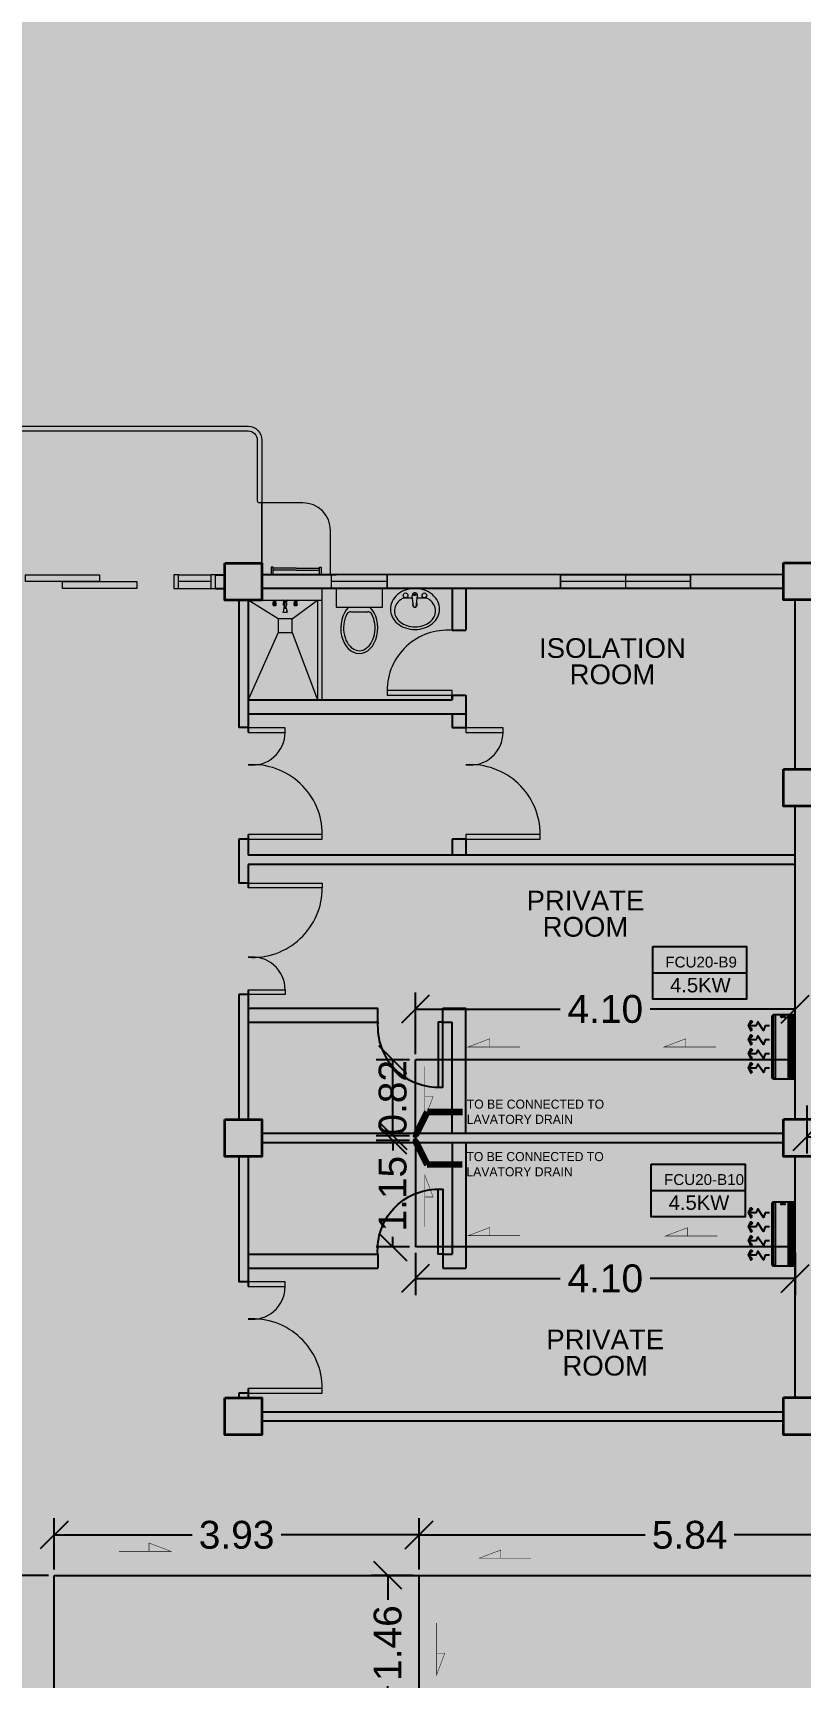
# Model space of a CAD drawing. Header units: millimetres. Extents: x -60 to 576, y -39 to 287.
# Drawn here: x 247.77 to 256.04, y 129.73 to 147.45 of the extents above; entities that cross this region are included whole.
import ezdxf

# ---------------------------------------------------------------- set-up
doc = ezdxf.new("R2010")
doc.units = ezdxf.units.MM
doc.header["$MEASUREMENT"] = 0
for name, color, linetype in [('AIR', 7, 'Continuous'), ('AIR-00', 7, 'Continuous'), ('AIR-02', 7, 'Continuous'), ('AIR-03', 7, 'Continuous'), ('DRAIN PIPE', 7, 'Continuous'), ('fcu drain', 7, 'Continuous'), ('label', 7, 'Continuous'), ('Legends', 7, 'Continuous'), ('M-AC-TEXT', 7, 'Continuous'), ('template', 7, 'Continuous')]:
    doc.layers.add(name, color=color, linetype=linetype)
doc.styles.add('ar-dim-axis', font='romans.shx', dxfattribs={"width": 0.8})
doc.styles.add('OIP FONT', font='GOTHIC.TTF', dxfattribs={"height": 150})
doc.styles.get("Standard").update_dxf_attribs({"font": 'arial.ttf'})
doc.styles.add('SWISSLT175', font='swissl.ttf', dxfattribs={"height": 0.175})
doc.dimstyles.new('ar-dim-axis', dxfattribs={"dimtxt": 350, "dimasz": 250, "dimexe": 75, "dimexo": 75, "dimgap": 200, "dimtad": 1, "dimdec": 0, "dimzin": 12, "dimdsep": 46, "dimtxsty": 'ar-dim-axis', "dimblk": 'ARCHTICK', "dimcen": 120, "dimclrd": 11, "dimclre": 8, "dimclrt": 4, "dimadec": 0, "dimazin": 3, "dimtm": 1, "dimtfac": 1, "dimtdec": 0, "dimtix": 1, "dimtmove": 2, "dimatfit": 3, "dimldrblk": 'ARCHTICK', "dimfxl": 1, "dimtolj": 1, "dimtzin": 0, "dimarcsym": 1})
doc.dimstyles.new('Copy of dimension', dxfattribs={"dimtxt": 0.3, "dimasz": 0.3, "dimexe": 0.18, "dimexo": 0.0625, "dimgap": 0.09, "dimtad": 0, "dimzin": 0, "dimdsep": 46, "dimtxsty": 'Standard', "dimblk": 'OBLIQUE', "dimcen": 0.09, "dimclrd": 256, "dimclre": 256, "dimclrt": 256, "dimadec": 0, "dimazin": 0, "dimtfac": 1, "dimtofl": 0, "dimtmove": 0, "dimatfit": 3, "dimldrblk": 'OBLIQUE', "dimfxl": 1, "dimtolj": 1, "dimtzin": 0, "dimarcsym": 0})

# ---------------------------------------------------------------- blocks, each defined once
blk = doc.blocks.new('_ARCHTICK')
at = {"color": 0, "linetype": 'ByBlock', "const_width": 0.15}
blk.add_lwpolyline([(-0.5, -0.5), (0.5, 0.5)], dxfattribs=at)
blk = doc.blocks.new('dr 700')
at = {"color": 8, "ltscale": 0.03}
blk.add_lwpolyline([(0, 0), (0.05, 0), (0.05, 0.7), (0, 0.7)], close=True, dxfattribs=at)
blk.add_arc((0.05, 0.048), 0.652, 355.7578, 90, dxfattribs=at)
blk = doc.blocks.new('CARRIER-S30-32 (FCD)')
at = {"layer": 'AIR-00'}
for p, q in [((0.825, -0.05), (-0.825, -0.05)), ((0.825, -0.075), (-0.825, -0.075)), ((0.825, -0.1), (-0.825, -0.1)), ((0.825, -0.125), (-0.825, -0.125)), ((0.825, -0.15), (-0.825, -0.15)), ((-0.6, -0.025), (-0.6, -0.175)), ((-0.4, -0.025), (-0.4, -0.175)), ((-0.2, -0.025), (-0.2, -0.175)), ((0, -0.025), (0, -0.175)), ((0.2, -0.025), (0.2, -0.175)), ((0.4, -0.025), (0.4, -0.175)), ((0.6, -0.025), (0.6, -0.175))]:
    blk.add_line(p, q, dxfattribs=at)
for points in [[(-0.825, -0.025), (0.825, -0.025), (0.825, -0.175), (-0.825, -0.175)], [(-0.664, -1.134), (-0.562, -1.239), (-0.697, -1.177)], [(-0.461, -1.134), (-0.562, -1.239), (-0.428, -1.177)], [(-0.289, -1.134), (-0.188, -1.239), (-0.322, -1.177)], [(-0.086, -1.134), (-0.188, -1.239), (-0.053, -1.177)], [(0.086, -1.134), (0.187, -1.239), (0.053, -1.177)], [(0.289, -1.134), (0.187, -1.239), (0.322, -1.177)], [(0.461, -1.134), (0.562, -1.239), (0.428, -1.177)], [(0.664, -1.134), (0.562, -1.239), (0.697, -1.177)]]:
    blk.add_lwpolyline(points, close=True, dxfattribs=at)
blk.add_lwpolyline([(-0.8, -0.595), (0.8, -0.595, 0.414214), (0.825, -0.57), (0.825, -0.525), (-0.825, -0.525), (-0.825, -0.57, 0.414214)], format="xyb", close=True, dxfattribs=at)
for points in [[(-0.562, -0.678), (-0.562, -0.794), (-0.44, -0.843), (-0.667, -0.996), (-0.562, -1.044), (-0.562, -1.239)], [(-0.188, -0.678), (-0.188, -0.794), (-0.065, -0.843), (-0.292, -0.996), (-0.188, -1.044), (-0.188, -1.239)], [(0.187, -0.678), (0.187, -0.794), (0.31, -0.843), (0.083, -0.996), (0.187, -1.044), (0.187, -1.239)], [(0.562, -0.678), (0.562, -0.794), (0.685, -0.843), (0.458, -0.996), (0.562, -1.044), (0.562, -1.239)]]:
    blk.add_lwpolyline(points, dxfattribs=at)
at = {"layer": 'AIR-02'}
for centre in [(-0.8, -0.285), (-0.8, -0.36)]:
    blk.add_circle(centre, 0.0187, dxfattribs=at)
at = {"layer": 'AIR-03'}
blk.add_lwpolyline([(-0.8, -0.62), (0.8, -0.62, 0.414214), (0.85, -0.57), (0.85, 0), (-0.85, 0), (-0.85, -0.57, 0.414214)], format="xyb", close=True, dxfattribs=at)
blk = doc.blocks.new('_Oblique')
at = {"color": 0, "linetype": 'ByBlock', "lineweight": -2}
blk.add_line((-0.5, -0.5), (0.5, 0.5), dxfattribs=at)
blk = doc.blocks.new('*D186')
at = {"lineweight": -2, "transparency": 16777216}
for p, q in [((247.998, 130.886), (247.998, 131.439)), ((251.932, 130.886), (251.932, 131.439)), ((247.998, 131.259), (249.486, 131.259)), ((251.932, 131.259), (250.445, 131.259))]:
    blk.add_line(p, q, dxfattribs=at)
at = {"layer": 'Defpoints', "color": 0, "transparency": 16777216}
for p in [(251.932, 131.259), (247.998, 130.823), (251.932, 130.823)]:
    blk.add_point(p, dxfattribs=at)
at = {"lineweight": -2, "transparency": 16777216, "xscale": 0.3, "yscale": 0.3, "zscale": 0.3, "rotation": 180}
blk.add_blockref('_Oblique', (247.998, 131.259), dxfattribs=at)
at = {"lineweight": -2, "transparency": 16777216, "xscale": 0.3, "yscale": 0.3, "zscale": 0.3}
blk.add_blockref('_Oblique', (251.932, 131.259), dxfattribs=at)
at = {"transparency": 16777216, "insert": (249.965, 131.259), "char_height": 0.3, "attachment_point": 5}
blk.add_mtext('\\A1;3.93', dxfattribs=at)
blk = doc.blocks.new('*D187')
at = {"lineweight": -2, "transparency": 16777216}
for p, q in [((251.932, 130.886), (251.932, 131.439)), ((257.769, 130.886), (257.769, 131.439)), ((251.932, 131.259), (254.372, 131.259)), ((257.769, 131.259), (255.33, 131.259))]:
    blk.add_line(p, q, dxfattribs=at)
at = {"layer": 'Defpoints', "color": 0, "transparency": 16777216}
for p in [(257.769, 131.259), (251.932, 130.823), (257.769, 130.823)]:
    blk.add_point(p, dxfattribs=at)
at = {"lineweight": -2, "transparency": 16777216, "xscale": 0.3, "yscale": 0.3, "zscale": 0.3, "rotation": 180}
blk.add_blockref('_Oblique', (251.932, 131.259), dxfattribs=at)
at = {"lineweight": -2, "transparency": 16777216, "xscale": 0.3, "yscale": 0.3, "zscale": 0.3}
blk.add_blockref('_Oblique', (257.769, 131.259), dxfattribs=at)
at = {"transparency": 16777216, "insert": (254.851, 131.259), "char_height": 0.3, "attachment_point": 5}
blk.add_mtext('\\A1;5.84', dxfattribs=at)
blk = doc.blocks.new('*D188')
at = {"lineweight": -2, "transparency": 16777216}
for p, q in [((251.87, 130.823), (251.415, 130.823)), ((251.595, 130.823), (251.595, 130.559)), ((251.595, 129.363), (251.595, 129.628)), ((251.87, 129.363), (251.415, 129.363))]:
    blk.add_line(p, q, dxfattribs=at)
at = {"layer": 'Defpoints', "color": 0, "transparency": 16777216}
for p in [(251.932, 130.823), (251.595, 129.363), (251.932, 129.363)]:
    blk.add_point(p, dxfattribs=at)
at = {"lineweight": -2, "transparency": 16777216, "xscale": 0.3, "yscale": 0.3, "zscale": 0.3}
for p, rotation in [((251.595, 130.823), 90), ((251.595, 129.363), 270)]:
    blk.add_blockref('_Oblique', p, dxfattribs=dict(at, rotation=rotation))
at = {"transparency": 16777216, "insert": (251.595, 130.093), "char_height": 0.3, "attachment_point": 5, "rotation": 90}
blk.add_mtext('\\A1;1.46', dxfattribs=at)
blk = doc.blocks.new('*D190')
at = {"lineweight": -2, "transparency": 16777216}
for p, q in [((251.893, 134.301), (251.893, 133.844)), ((255.988, 134.301), (255.988, 133.844)), ((251.893, 134.024), (253.455, 134.024)), ((255.988, 134.024), (254.426, 134.024))]:
    blk.add_line(p, q, dxfattribs=at)
at = {"layer": 'Defpoints', "color": 0, "transparency": 16777216}
for p in [(251.893, 134.364), (255.988, 134.364), (251.893, 134.024)]:
    blk.add_point(p, dxfattribs=at)
at = {"lineweight": -2, "transparency": 16777216, "xscale": 0.3, "yscale": 0.3, "zscale": 0.3, "rotation": 180}
blk.add_blockref('_Oblique', (251.893, 134.024), dxfattribs=at)
at = {"lineweight": -2, "transparency": 16777216, "xscale": 0.3, "yscale": 0.3, "zscale": 0.3}
blk.add_blockref('_Oblique', (255.988, 134.024), dxfattribs=at)
at = {"transparency": 16777216, "insert": (253.941, 134.024), "char_height": 0.3, "attachment_point": 5}
blk.add_mtext('\\A1;4.10', dxfattribs=at)
blk = doc.blocks.new('*D191')
at = {"lineweight": -2, "transparency": 16777216}
for p, q in [((251.83, 135.513), (251.469, 135.513)), ((251.649, 135.513), (251.649, 135.405)), ((251.649, 134.364), (251.649, 134.472)), ((251.83, 134.364), (251.469, 134.364))]:
    blk.add_line(p, q, dxfattribs=at)
at = {"layer": 'Defpoints', "color": 0, "transparency": 16777216}
for p in [(251.893, 135.513), (251.649, 134.364), (251.893, 134.364)]:
    blk.add_point(p, dxfattribs=at)
at = {"lineweight": -2, "transparency": 16777216, "xscale": 0.3, "yscale": 0.3, "zscale": 0.3}
for p, rotation in [((251.649, 135.513), 90), ((251.649, 134.364), 270)]:
    blk.add_blockref('_Oblique', p, dxfattribs=dict(at, rotation=rotation))
at = {"transparency": 16777216, "insert": (251.649, 134.938), "char_height": 0.3, "attachment_point": 5, "rotation": 90}
blk.add_mtext('\\A1;1.15', dxfattribs=at)
blk = doc.blocks.new('*D192')
at = {"lineweight": -2, "transparency": 16777216}
for p, q in [((251.83, 136.381), (251.469, 136.381)), ((251.649, 135.563), (251.649, 136.381)), ((251.83, 135.563), (251.469, 135.563))]:
    blk.add_line(p, q, dxfattribs=at)
at = {"layer": 'Defpoints', "color": 0, "transparency": 16777216}
for p in [(251.649, 136.381), (251.893, 136.381), (251.893, 135.563)]:
    blk.add_point(p, dxfattribs=at)
at = {"lineweight": -2, "transparency": 16777216, "xscale": 0.3, "yscale": 0.3, "zscale": 0.3}
for p, rotation in [((251.649, 136.381), 90), ((251.649, 135.563), 270)]:
    blk.add_blockref('_Oblique', p, dxfattribs=dict(at, rotation=rotation))
at = {"transparency": 16777216, "insert": (251.649, 135.972), "char_height": 0.3, "attachment_point": 5, "rotation": 90}
blk.add_mtext('\\A1;0.82', dxfattribs=at)
blk = doc.blocks.new('*D193')
at = {"lineweight": -2, "transparency": 16777216}
for p, q in [((251.893, 136.444), (251.893, 137.108)), ((255.988, 136.444), (255.988, 137.108)), ((251.893, 136.928), (253.455, 136.928)), ((255.988, 136.928), (254.426, 136.928))]:
    blk.add_line(p, q, dxfattribs=at)
at = {"layer": 'Defpoints', "color": 0, "transparency": 16777216}
for p in [(255.988, 136.928), (251.893, 136.381), (255.988, 136.381)]:
    blk.add_point(p, dxfattribs=at)
at = {"lineweight": -2, "transparency": 16777216, "xscale": 0.3, "yscale": 0.3, "zscale": 0.3, "rotation": 180}
blk.add_blockref('_Oblique', (251.893, 136.928), dxfattribs=at)
at = {"lineweight": -2, "transparency": 16777216, "xscale": 0.3, "yscale": 0.3, "zscale": 0.3}
blk.add_blockref('_Oblique', (255.988, 136.928), dxfattribs=at)
at = {"transparency": 16777216, "insert": (253.941, 136.928), "char_height": 0.3, "attachment_point": 5}
blk.add_mtext('\\A1;4.10', dxfattribs=at)
blk = doc.blocks.new('*D195')
at = {"lineweight": -2, "transparency": 16777216}
for p, q in [((256.113, 135.89), (256.113, 135.371)), ((260.411, 135.89), (260.411, 135.371)), ((256.113, 135.551), (257.777, 135.551)), ((260.411, 135.551), (258.747, 135.551))]:
    blk.add_line(p, q, dxfattribs=at)
at = {"layer": 'Defpoints', "color": 0, "transparency": 16777216}
for p in [(256.113, 135.952), (260.411, 135.952), (260.411, 135.551)]:
    blk.add_point(p, dxfattribs=at)
at = {"lineweight": -2, "transparency": 16777216, "xscale": 0.3, "yscale": 0.3, "zscale": 0.3, "rotation": 180}
blk.add_blockref('_Oblique', (256.113, 135.551), dxfattribs=at)
at = {"lineweight": -2, "transparency": 16777216, "xscale": 0.3, "yscale": 0.3, "zscale": 0.3}
blk.add_blockref('_Oblique', (260.411, 135.551), dxfattribs=at)
at = {"transparency": 16777216, "insert": (258.262, 135.551), "char_height": 0.3, "attachment_point": 5}
blk.add_mtext('\\A1;4.30', dxfattribs=at)
blk = doc.blocks.new('*D210')
at = {"lineweight": -2, "transparency": 16777216}
for p, q in [((247.936, 130.823), (247.021, 130.823)), ((247.201, 130.823), (247.201, 129.108)), ((247.201, 126.422), (247.201, 128.137)), ((247.936, 126.422), (247.021, 126.422))]:
    blk.add_line(p, q, dxfattribs=at)
at = {"layer": 'Defpoints', "color": 0, "transparency": 16777216}
for p in [(247.998, 130.823), (247.201, 126.422), (247.998, 126.422)]:
    blk.add_point(p, dxfattribs=at)
at = {"lineweight": -2, "transparency": 16777216, "xscale": 0.3, "yscale": 0.3, "zscale": 0.3}
for p, rotation in [((247.201, 130.823), 90), ((247.201, 126.422), 270)]:
    blk.add_blockref('_Oblique', p, dxfattribs=dict(at, rotation=rotation))
at = {"transparency": 16777216, "insert": (247.201, 128.623), "char_height": 0.3, "attachment_point": 5, "rotation": 90}
blk.add_mtext('\\A1;4.40', dxfattribs=at)

msp = doc.modelspace()

# ---------------------------------------------------------------- linework, layer by layer
at = {"color": 8, "lineweight": 9}
for p, q in [((250.678, 142.387), (250.208, 142.387)), ((250.978, 141.612), (250.978, 142.087)), ((250.358, 141.692), (250.338, 141.692)), ((250.338, 141.692), (250.338, 141.612)), ((250.358, 141.612), (250.358, 141.692)), ((250.608, 141.682), (250.358, 141.682)), ((250.608, 141.662), (250.358, 141.662)), ((250.608, 141.682), (250.858, 141.682)), ((250.608, 141.662), (250.858, 141.662)), ((250.858, 141.613), (250.858, 141.693)), ((250.858, 141.693), (250.878, 141.693)), ((250.878, 141.693), (250.878, 141.612)), ((250.238, 141.612), (251.038, 141.612)), ((250.333, 141.462), (250.933, 141.462)), ((250.933, 141.462), (251.533, 141.462)), ((250.988, 141.462), (250.988, 141.612)), ((251.588, 141.612), (250.988, 141.612)), ((251.588, 141.537), (250.988, 141.537)), ((251.038, 141.462), (251.038, 141.262)), ((251.538, 141.462), (251.038, 141.462)), ((251.538, 141.262), (251.538, 141.462)), ((251.588, 141.462), (251.588, 141.612)), ((253.458, 141.612), (253.458, 141.462)), ((254.858, 141.537), (253.458, 141.537)), ((254.158, 141.612), (254.158, 141.462)), ((254.858, 141.462), (254.858, 141.612)), ((250.238, 141.337), (250.888, 141.337)), ((250.358, 141.337), (250.392, 141.337)), ((250.358, 141.337), (250.392, 141.337)), ((250.358, 141.337), (250.361, 141.33)), ((250.358, 141.337), (250.358, 141.337)), ((250.358, 141.304), (250.36, 141.308)), ((250.358, 141.282), (250.358, 141.304)), ((250.361, 141.33), (250.388, 141.33)), ((250.361, 141.316), (250.361, 141.318)), ((250.361, 141.318), (250.388, 141.318)), ((250.361, 141.316), (250.389, 141.316)), ((250.361, 141.31), (250.361, 141.316)), ((250.361, 141.304), (250.369, 141.304)), ((250.362, 141.291), (250.362, 141.303)), ((250.363, 141.33), (250.363, 141.318)), ((250.369, 141.291), (250.369, 141.303)), ((250.388, 141.304), (250.381, 141.304)), ((250.381, 141.291), (250.381, 141.303)), ((250.386, 141.33), (250.386, 141.318)), ((250.392, 141.337), (250.388, 141.33)), ((250.389, 141.316), (250.388, 141.318)), ((250.388, 141.291), (250.388, 141.303)), ((250.389, 141.31), (250.389, 141.316)), ((250.391, 141.304), (250.389, 141.308)), ((250.391, 141.282), (250.391, 141.304)), ((250.392, 141.337), (250.392, 141.337)), ((250.471, 141.332), (250.459, 141.337)), ((250.459, 141.337), (250.517, 141.337)), ((250.506, 141.332), (250.471, 141.332)), ((250.471, 141.322), (250.471, 141.332)), ((250.471, 141.332), (250.506, 141.332)), ((250.506, 141.322), (250.471, 141.322)), ((250.472, 141.304), (250.474, 141.308)), ((250.472, 141.282), (250.472, 141.304)), ((250.474, 141.316), (250.475, 141.318)), ((250.474, 141.316), (250.481, 141.316)), ((250.474, 141.31), (250.474, 141.316)), ((250.475, 141.318), (250.481, 141.318)), ((250.475, 141.304), (250.481, 141.304)), ((250.475, 141.291), (250.475, 141.303)), ((250.477, 141.322), (250.477, 141.318)), ((250.481, 141.26), (250.481, 141.322)), ((250.481, 141.322), (250.496, 141.322)), ((250.496, 141.322), (250.496, 141.26)), ((250.496, 141.318), (250.502, 141.318)), ((250.496, 141.316), (250.502, 141.316)), ((250.501, 141.304), (250.496, 141.304)), ((250.5, 141.322), (250.5, 141.318)), ((250.501, 141.291), (250.501, 141.303)), ((250.502, 141.316), (250.502, 141.318)), ((250.502, 141.31), (250.502, 141.316)), ((250.505, 141.304), (250.503, 141.308)), ((250.505, 141.282), (250.505, 141.304)), ((250.517, 141.337), (250.506, 141.332)), ((250.506, 141.332), (250.506, 141.322)), ((250.585, 141.337), (250.585, 141.337)), ((250.585, 141.337), (250.588, 141.33)), ((250.585, 141.337), (250.619, 141.337)), ((250.585, 141.337), (250.619, 141.337)), ((250.585, 141.304), (250.587, 141.308)), ((250.585, 141.282), (250.585, 141.304)), ((250.588, 141.33), (250.616, 141.33)), ((250.588, 141.316), (250.589, 141.318)), ((250.588, 141.31), (250.588, 141.316)), ((250.588, 141.316), (250.616, 141.316)), ((250.589, 141.318), (250.615, 141.318)), ((250.589, 141.304), (250.596, 141.304)), ((250.589, 141.291), (250.589, 141.303)), ((250.591, 141.33), (250.591, 141.318)), ((250.596, 141.291), (250.596, 141.303)), ((250.615, 141.304), (250.608, 141.304)), ((250.608, 141.291), (250.608, 141.303)), ((250.613, 141.33), (250.613, 141.318)), ((250.616, 141.316), (250.615, 141.318)), ((250.615, 141.291), (250.615, 141.303)), ((250.619, 141.337), (250.616, 141.33)), ((250.616, 141.31), (250.616, 141.316)), ((250.619, 141.304), (250.616, 141.308)), ((250.619, 141.337), (250.619, 141.337)), ((250.619, 141.282), (250.619, 141.304)), ((251.864, 141.36), (251.762, 141.36)), ((251.874, 141.265), (251.86, 141.386)), ((251.903, 141.265), (251.916, 141.386)), ((250.358, 141.282), (250.391, 141.282)), ((250.362, 141.28), (250.358, 141.282)), ((250.362, 141.28), (250.388, 141.28)), ((250.362, 141.279), (250.362, 141.28)), ((250.362, 141.279), (250.388, 141.279)), ((250.388, 141.28), (250.391, 141.282)), ((250.388, 141.279), (250.388, 141.28)), ((250.476, 141.252), (250.467, 141.21)), ((250.508, 141.206), (250.469, 141.206)), ((250.472, 141.282), (250.481, 141.282)), ((250.475, 141.28), (250.472, 141.282)), ((250.475, 141.28), (250.481, 141.28)), ((250.475, 141.279), (250.475, 141.28)), ((250.475, 141.279), (250.481, 141.279)), ((250.476, 141.26), (250.476, 141.252)), ((250.501, 141.26), (250.476, 141.26)), ((250.476, 141.252), (250.501, 141.252)), ((250.476, 141.252), (250.501, 141.252)), ((250.496, 141.282), (250.505, 141.282)), ((250.496, 141.28), (250.501, 141.28)), ((250.496, 141.279), (250.501, 141.279)), ((250.501, 141.28), (250.505, 141.282)), ((250.501, 141.279), (250.501, 141.28)), ((250.501, 141.252), (250.501, 141.26)), ((250.501, 141.252), (250.509, 141.21)), ((250.589, 141.28), (250.585, 141.282)), ((250.585, 141.282), (250.619, 141.282)), ((250.589, 141.279), (250.589, 141.28)), ((250.589, 141.28), (250.615, 141.28)), ((250.589, 141.279), (250.615, 141.279)), ((250.615, 141.28), (250.619, 141.282)), ((250.615, 141.279), (250.615, 141.28)), ((251.038, 141.262), (251.538, 141.262)), ((251.198, 141.212), (251.379, 141.212)), ((255.988, 138.588), (255.988, 139.115)), ((251.538, 135.587), (251.038, 135.587)), ((251.538, 135.487), (251.038, 135.487)), ((255.988, 132.888), (255.988, 132.74))]:
    msp.add_line(p, q, dxfattribs=at)
at = {"color": 8, "lineweight": 13}
for p, q in [((249.338, 141.612), (249.688, 141.612)), ((249.688, 141.537), (249.338, 141.537)), ((249.338, 141.462), (249.688, 141.462))]:
    msp.add_line(p, q, dxfattribs=at)
at = {"color": 8, "lineweight": 25}
for p, q in [((249.738, 141.612), (249.838, 141.612)), ((249.738, 141.462), (249.838, 141.462)), ((255.863, 141.613), (250.238, 141.612)), ((255.863, 141.463), (250.238, 141.463)), ((249.988, 141.337), (249.988, 139.963)), ((250.088, 141.337), (250.088, 139.912)), ((255.988, 139.515), (255.988, 141.34)), ((250.088, 139.963), (249.988, 139.963)), ((255.988, 135.74), (255.988, 139.115)), ((250.088, 138.812), (250.088, 138.588)), ((249.988, 138.762), (249.988, 138.538)), ((250.088, 138.762), (249.988, 138.762)), ((249.988, 138.538), (249.988, 138.287)), ((255.988, 138.588), (250.088, 138.588)), ((255.988, 138.488), (250.088, 138.488)), ((250.088, 138.488), (250.088, 138.237)), ((255.988, 135.74), (255.988, 138.488)), ((250.088, 138.287), (249.988, 138.287)), ((249.988, 137.087), (249.988, 135.738)), ((250.088, 137.087), (249.988, 137.087)), ((250.088, 137.137), (250.088, 135.738)), ((255.863, 135.588), (250.238, 135.588)), ((255.863, 135.488), (250.238, 135.488)), ((249.988, 135.338), (249.988, 133.987)), ((250.088, 135.338), (250.088, 133.937)), ((255.988, 132.74), (255.988, 135.34)), ((255.988, 132.888), (255.988, 135.34)), ((250.088, 133.987), (249.988, 133.987)), ((249.988, 132.787), (249.988, 132.738)), ((250.088, 132.787), (249.988, 132.787)), ((250.088, 132.837), (250.088, 132.738)), ((250.238, 132.588), (255.863, 132.588)), ((250.238, 132.488), (255.863, 132.488))]:
    msp.add_line(p, q, dxfattribs=at)
at = {"color": 8, "lineweight": 25, "ltscale": 0.3}
for p, q in [((252.288, 141.462), (252.288, 141.012)), ((252.438, 141.462), (252.438, 141.012)), ((250.088, 140.262), (252.288, 140.262)), ((252.288, 140.312), (252.288, 140.262)), ((252.438, 140.312), (252.438, 140.112)), ((250.088, 140.112), (252.438, 140.112)), ((250.088, 136.937), (251.488, 136.937)), ((251.488, 136.787), (251.488, 136.937)), ((252.188, 136.937), (252.438, 136.937)), ((252.188, 136.787), (252.188, 136.937)), ((252.438, 135.587), (252.438, 136.937)), ((250.088, 136.787), (251.488, 136.787)), ((252.188, 136.787), (252.288, 136.787)), ((252.288, 135.587), (252.288, 136.787)), ((252.288, 135.487), (252.288, 134.287)), ((252.438, 135.487), (252.438, 134.137)), ((250.088, 134.287), (251.488, 134.287)), ((251.488, 134.287), (251.488, 134.137)), ((252.188, 134.287), (252.288, 134.287)), ((252.188, 134.287), (252.188, 134.137)), ((250.088, 134.137), (251.488, 134.137)), ((252.188, 134.137), (252.438, 134.137))]:
    msp.add_line(p, q, dxfattribs=at)
at = {"color": 8, "lineweight": 9, "ltscale": 0.3}
for p, q in [((250.413, 141.137), (250.088, 141.337)), ((250.563, 141.137), (250.838, 141.337)), ((250.413, 140.987), (250.088, 140.262)), ((250.563, 140.987), (250.838, 140.262))]:
    msp.add_line(p, q, dxfattribs=at)
at = {"color": 8, "linetype": 'Continuous', "lineweight": 25}
for p, q in [((252.288, 141.012), (252.438, 141.012)), ((252.288, 140.262), (252.288, 140.312)), ((252.288, 140.312), (252.438, 140.312)), ((252.288, 140.112), (252.288, 139.962)), ((252.438, 140.112), (252.438, 139.962)), ((252.438, 139.962), (252.288, 139.962)), ((252.288, 138.762), (252.288, 138.587)), ((252.438, 138.762), (252.288, 138.762)), ((252.438, 138.762), (252.438, 138.587))]:
    msp.add_line(p, q, dxfattribs=at)
at = {"color": 8, "lineweight": 9, "transparency": 33554687}
for points in [[(247.138, 141.612), (247.138, 143.062, -0.414214), (247.288, 143.212), (250.088, 143.212, -0.414214), (250.238, 143.062), (250.238, 141.737), (250.238, 142.387)], [(247.188, 141.612), (247.188, 143.062, -0.414214), (247.288, 143.162), (250.088, 143.162, -0.414214), (250.188, 143.062), (250.188, 142.407)]]:
    msp.add_lwpolyline(points, format="xyb", dxfattribs=at)
at = {"color": 8, "lineweight": 35}
for points in [[(249.838, 141.737), (250.238, 141.737), (250.238, 141.337), (249.838, 141.337)], [(255.863, 141.74), (256.263, 141.74), (256.263, 141.34), (255.863, 141.34)], [(255.863, 139.515), (256.263, 139.515), (256.263, 139.115), (255.863, 139.115)], [(249.838, 135.738), (250.238, 135.738), (250.238, 135.338), (249.838, 135.338)], [(255.863, 135.74), (256.263, 135.74), (256.263, 135.34), (255.863, 135.34)], [(249.838, 132.738), (250.238, 132.738), (250.238, 132.338), (249.838, 132.338)], [(255.863, 132.74), (256.263, 132.74), (256.263, 132.34), (255.863, 132.34)]]:
    msp.add_lwpolyline(points, close=True, dxfattribs=at)
at = {"color": 8, "lineweight": 13}
for points in [[(247.688, 141.612), (248.488, 141.612), (248.488, 141.537), (247.688, 141.537)], [(248.088, 141.537), (248.888, 141.537), (248.888, 141.462), (248.088, 141.462)], [(249.288, 141.612), (249.288, 141.462), (249.338, 141.462), (249.338, 141.612)], [(249.688, 141.612), (249.688, 141.462), (249.738, 141.462), (249.738, 141.612)]]:
    msp.add_lwpolyline(points, close=True, dxfattribs=at)
at = {"color": 8, "lineweight": 9, "ltscale": 0.3}
msp.add_lwpolyline([(250.838, 141.337), (250.838, 140.262), (250.888, 140.262), (250.888, 141.462), (250.888, 141.462)], dxfattribs=at)
at = {"color": 8, "lineweight": 9}
for points in [[(250.988, 141.613), (251.588, 141.613), (251.588, 141.463), (250.988, 141.463)], [(253.458, 141.612), (254.858, 141.612), (254.858, 141.462), (253.458, 141.462)]]:
    msp.add_lwpolyline(points, close=True, dxfattribs=at)
msp.add_lwpolyline([(251.623, 141.241, 0.11576), (251.643, 141.159, 0.104047), (251.701, 141.085, 0.090875), (251.785, 141.038, 0.083344), (251.888, 141.02, 0.083344), (251.992, 141.038, 0.090875), (252.076, 141.085, 0.104047), (252.134, 141.159, 0.11576), (252.153, 141.241, 0.11576), (252.134, 141.324, 0.104047), (252.076, 141.398, 0.090875), (251.992, 141.445, 0.083344), (251.888, 141.462, 0.083344), (251.785, 141.445, 0.090875), (251.701, 141.398, 0.104047), (251.643, 141.324, 0.11576)], format="xyb", close=True, dxfattribs=at)
msp.add_lwpolyline([(251.666, 141.22, 0.124838), (251.682, 141.158, 0.105788), (251.731, 141.1, 0.086697), (251.801, 141.064, 0.076776), (251.888, 141.05, 0.076776), (251.976, 141.064, 0.086697), (252.046, 141.1, 0.105788), (252.095, 141.158, 0.124838), (252.111, 141.22, 0.124838), (252.095, 141.283, 0.105788), (252.046, 141.341, 0.040067), (252.015, 141.36), (251.913, 141.36, 0.040067)], format="xyb", dxfattribs=at)
at = {"color": 8, "lineweight": 9, "ltscale": 0.03}
msp.add_lwpolyline([(250.563, 141.137), (250.413, 141.137), (250.413, 140.987), (250.563, 140.987)], close=True, dxfattribs=at)
at = {"color": 8, "lineweight": 13, "ltscale": 0.03}
for points in [[(252.288, 140.312), (252.288, 140.362), (251.588, 140.362), (251.588, 140.312)], [(250.088, 139.962), (250.088, 139.912), (250.488, 139.912), (250.488, 139.962)], [(252.438, 139.962), (252.438, 139.912), (252.838, 139.912), (252.838, 139.962)], [(250.088, 138.812), (250.088, 138.762), (250.888, 138.762), (250.888, 138.812)], [(252.438, 138.812), (252.438, 138.762), (253.238, 138.762), (253.238, 138.812)], [(250.088, 138.237), (250.088, 138.287), (250.888, 138.287), (250.888, 138.237)], [(250.088, 137.087), (250.088, 137.137), (250.488, 137.137), (250.488, 137.087)], [(250.088, 133.987), (250.088, 133.937), (250.488, 133.937), (250.488, 133.987)], [(250.088, 132.837), (250.088, 132.787), (250.888, 132.787), (250.888, 132.837)]]:
    msp.add_lwpolyline(points, close=True, dxfattribs=at)
at = {"color": 8, "lineweight": 9}
for centre, radius in [((251.787, 141.389), 0.0255), ((251.888, 141.396), 0.0095), ((251.99, 141.389), 0.0255)]:
    msp.add_circle(centre, radius, dxfattribs=at)
for centre, radius, start, end in [((250.208, 142.407), 0.02, 180, 270), ((250.678, 142.087), 0.3, 0, 90), ((251.841, 141.197), 0.181, 127.3815, 151.5364), ((251.87, 141.159), 0.228, 118.2037, 127.3815), ((251.888, 141.389), 0.028, 353.7545, 186.2455), ((251.888, 141.287), 0.025, 138.7978, 233.6932), ((251.888, 141.287), 0.025, 306.3068, 41.2022), ((251.198, 141.162), 0.05, 90, 151.8499), ((251.379, 141.162), 0.05, 28.0084, 90), ((251.797, 141.22), 0.131, 151.5364, 180), ((251.888, 141.358), 0.0948, 261.2026, 278.7974), ((251.888, 141.287), 0.025, 251.3793, 288.6207)]:
    msp.add_arc(centre, radius, start, end, dxfattribs=at)
at = {"color": 8, "lineweight": 13, "ltscale": 0.03}
for centre, radius, start, end in [((252.24, 140.362), 0.652, 85.7578, 180), ((250.135, 139.912), 0.353, 262.3719, 0), ((252.485, 139.912), 0.353, 262.3719, 0), ((250.137, 138.812), 0.752, 0, 93.6952), ((252.487, 138.812), 0.752, 0, 93.6952), ((250.137, 138.237), 0.752, 266.3048, 0), ((250.135, 137.137), 0.353, 0, 97.6281), ((250.135, 133.937), 0.353, 262.3719, 0), ((250.137, 132.837), 0.752, 0, 93.6952)]:
    msp.add_arc(centre, radius, start, end, dxfattribs=at)
at = {"color": 8, "lineweight": 9}
for centre, major_axis, ratio, start_param, end_param in [((250.349, 141.292), (-0.00896, 0.00896), 1, 3.15309, 3.864175), ((250.357, 141.31), (0.00268, 0.00268), 1, 5.003733, 5.497675), ((250.346, 141.297), (0.0118, 0.0118), 1, 6.018417, 6.150642), ((250.358, 141.303), (0.00268, 0.00268), 1, 5.497675, 6.125314), ((250.379, 141.298), (0.00887, 0.00887), 1, 1.36743, 1.728443), ((250.372, 141.303), (-0.00268, 0.00268), 1, 0.157647, 0.785286), ((250.379, 141.292), (-0.00738, 0.00738), 1, 0.858879, 1.643677), ((250.375, 141.305), (-0.00268, 0.00268), 1, -1.367654, -0.203367), ((250.37, 141.298), (0.00887, 0.00887), 1, 6.125314, 6.486327), ((250.37, 141.292), (0.00738, 0.00738), 1, 4.639283, 5.424081), ((250.377, 141.303), (-0.00268, 0.00268), 1, 3.926878, 4.554518), ((250.403, 141.297), (-0.0118, 0.0118), 1, 0.132318, 0.264544), ((250.391, 141.303), (0.00268, 0.00268), 1, 1.728443, 2.356082), ((250.4, 141.292), (0.00896, 0.00896), 1, 2.418785, 3.129871), ((250.392, 141.31), (0.00268, 0.00268), 1, 2.356082, 2.850023), ((250.463, 141.292), (-0.00896, 0.00896), 1, 3.15309, 3.864175), ((250.46, 141.297), (0.0118, 0.0118), 1, 6.018417, 6.150642), ((250.47, 141.31), (-0.00268, 0.00268), 1, 3.432937, 3.926878), ((250.471, 141.303), (-0.00268, 0.00268), 1, 3.926878, 4.554518), ((250.505, 141.303), (-0.00268, 0.00268), 1, 0.157647, 0.785286), ((250.514, 141.292), (-0.00896, 0.00896), 1, 0.847989, 1.559075), ((250.506, 141.31), (-0.00268, 0.00268), 1, 0.785286, 1.279227), ((250.517, 141.297), (0.0118, 0.0118), 1, 1.703115, 1.83534), ((250.576, 141.292), (-0.00896, 0.00896), 1, 3.15309, 3.864175), ((250.584, 141.31), (0.00268, 0.00268), 1, 5.003733, 5.497675), ((250.574, 141.297), (-0.0118, 0.0118), 1, 4.44762, 4.579846), ((250.585, 141.303), (0.00268, 0.00268), 1, 5.497675, 6.125314), ((250.6, 141.303), (-0.00268, 0.00268), 1, 0.157647, 0.785286), ((250.606, 141.292), (-0.00738, 0.00738), 1, 0.858879, 1.643677), ((250.607, 141.298), (0.00887, 0.00887), 1, 1.36743, 1.728443), ((250.602, 141.305), (-0.00268, 0.00268), 1, -1.367654, -0.203367), ((250.597, 141.298), (0.00887, 0.00887), 1, 6.125314, 6.486327), ((250.598, 141.292), (0.00738, 0.00738), 1, 4.639283, 5.424081), ((250.604, 141.303), (-0.00268, 0.00268), 1, 3.926878, 4.554518), ((250.619, 141.303), (0.00268, 0.00268), 1, 1.728443, 2.356082), ((250.628, 141.292), (0.00896, 0.00896), 1, 2.418785, 3.129871), ((250.62, 141.31), (0.00268, 0.00268), 1, 2.356082, 2.850023), ((250.63, 141.297), (-0.0118, 0.0118), 1, 0.132318, 0.264544), ((250.375, 141.287), (-0.00268, 0.00268), 1, 1.643677, 3.068487), ((250.506, 141.209), (0.00268, 0.00268), 1, 4.495711, 5.865773), ((250.602, 141.287), (-0.00268, 0.00268), 1, 1.643677, 3.068487), ((251.288, 141.037), (0, 0.275), 0.727273, 0.612555, 5.670631)]:
    msp.add_ellipse(centre, major_axis=major_axis, ratio=ratio, start_param=start_param, end_param=end_param, dxfattribs=at)
at = {"color": 8, "lineweight": 9, "extrusion": (4.99074e-41, -2.88216e-41, -1)}
msp.add_ellipse((250.471, 141.209), major_axis=(0.00268, 0.00268), ratio=1, start_param=2.92514, end_param=4.295202, dxfattribs=at)
at = {"color": 8, "lineweight": 9}
msp.add_open_spline([(251.154, 141.186), (251.145, 141.17), (251.137, 141.152), (251.11, 141.06), (251.116, 140.973), (251.173, 140.842), (251.223, 140.8), (251.322, 140.787), (251.374, 140.813), (251.448, 140.924), (251.466, 141.008), (251.45, 141.121), (251.439, 141.156), (251.423, 141.186)], degree=3, knots=[0.937253, 0.937253, 0.937253, 0.937253, 1.185372, 1.185372, 2.113864, 2.113864, 3.042356, 3.042356, 3.970847, 3.970847, 4.899339, 4.899339, 5.346062, 5.346062, 5.346062, 5.346062], dxfattribs=at)
at = {"layer": 'DRAIN PIPE', "color": 7, "linetype": 'Continuous', "const_width": 0.005}
for points in [[(253.021, 136.52), (252.461, 136.52), (252.696, 136.609), (252.696, 136.52)], [(255.135, 136.52), (254.575, 136.52), (254.81, 136.609), (254.81, 136.52)], [(251.995, 136.311), (251.995, 135.75), (252.084, 135.985), (251.995, 135.985)], [(251.995, 134.578), (251.995, 135.138), (252.084, 134.903), (251.995, 134.903)], [(253.021, 134.485), (252.461, 134.485), (252.696, 134.574), (252.696, 134.485)], [(255.15, 134.482), (254.59, 134.482), (254.825, 134.571), (254.825, 134.482)]]:
    msp.add_lwpolyline(points, dxfattribs=at)
at = {"layer": 'DRAIN PIPE', "linetype": 'Continuous', "const_width": 0.005}
for points in [[(248.696, 131.083), (249.256, 131.083), (249.021, 131.172), (249.021, 131.083)], [(253.141, 131.008), (252.58, 131.008), (252.815, 131.097), (252.815, 131.008)], [(252.122, 130.31), (252.122, 129.75), (252.21, 129.985), (252.122, 129.985)]]:
    msp.add_lwpolyline(points, dxfattribs=at)
at = {"layer": 'fcu drain', "linetype": 'Continuous'}
for p, q in [((251.893, 135.563), (251.893, 136.381)), ((255.988, 136.381), (251.893, 136.381)), ((251.893, 135.513), (251.893, 134.364)), ((255.988, 134.364), (251.893, 134.364)), ((247.998, 130.823), (261.634, 130.823)), ((247.998, 121.011), (247.998, 130.823)), ((251.932, 129.363), (251.932, 130.823))]:
    msp.add_line(p, q, dxfattribs=at)
for centre in [(251.893, 135.563), (251.893, 135.513)]:
    msp.add_circle(centre, 0.0183, dxfattribs=at)
at = {"layer": 'fcu drain', "color": 2, "linetype": 'Continuous'}
for centre in [(251.893, 135.563), (251.893, 135.513)]:
    msp.add_circle(centre, 0.00904, dxfattribs=at)
at = {"layer": 'Legends', "linetype": 'Continuous', "lineweight": 25}
for p, q in [((254.452, 137.318), (255.464, 137.318)), ((254.437, 134.973), (255.45, 134.973))]:
    msp.add_line(p, q, dxfattribs=at)
at = {"layer": 'Legends'}
for points in [[(254.452, 137.602), (255.464, 137.602), (255.464, 137.034), (254.452, 137.034)], [(254.437, 135.257), (255.45, 135.257), (255.45, 134.689), (254.437, 134.689)]]:
    msp.add_lwpolyline(points, close=True, dxfattribs=at)
at = {"layer": 'template', "linetype": 'Continuous', "const_width": 0.0853}
msp.add_lwpolyline([(219.715, 82.399), (309.966, 82.399), (309.966, 146.778), (219.715, 146.778)], close=True, dxfattribs=at)

# ---------------------------------------------------------------- block references
at = {"color": 8, "lineweight": 13, "ltscale": 0.3, "rotation": 180}
msp.add_blockref('dr 700', (252.188, 136.787), dxfattribs=at)
at = {"color": 8, "lineweight": 9, "ltscale": 0.3, "xscale": -1}
msp.add_blockref('dr 700', (252.188, 134.287), dxfattribs=at)
at = {"layer": 'AIR', "xscale": 0.4053817101480872, "yscale": 0.4053817101480872, "zscale": 0.4053817101480872, "rotation": 270}
for p in [(255.988, 136.521), (255.988, 134.504)]:
    msp.add_blockref('CARRIER-S30-32 (FCD)', p, dxfattribs=at)

# ---------------------------------------------------------------- texts
at = {"layer": 'label', "color": 8, "lineweight": 9, "ltscale": 0.4, "char_height": 0.2125, "attachment_point": 5, "line_spacing_factor": 0.8, "style": 'SWISSLT175'}
for s, insert in [('ISOLATION ^JROOM', (254.018, 140.678)), ('PRIVATE ^JROOM', (253.727, 137.956)), ('PRIVATE ^JROOM', (253.94, 133.224))]:
    msp.add_mtext(s, dxfattribs=dict(at, insert=insert))
at = {"layer": 'Legends', "linetype": 'Continuous', "lineweight": 25, "attachment_point": 1}
for s, width, insert, char_height in [('FCU20-B9', 0.44811, (254.588, 137.494), 0.117), ('4.5KW', 0.23674, (254.639, 137.265), 0.156), ('FCU20-B10', 0.44811, (254.574, 135.149), 0.117), ('4.5KW', 0.23674, (254.624, 134.92), 0.156)]:
    msp.add_mtext_dynamic_manual_height_columns(s, width=width, gutter_width=1.011, heights=[0], dxfattribs=dict(at, insert=insert, char_height=char_height))
at = {"layer": 'M-AC-TEXT', "char_height": 0.09822, "width": 1.56657, "attachment_point": 4, "style": 'OIP FONT'}
for insert in [(252.447, 135.821), (252.443, 135.256)]:
    msp.add_mtext('TO BE CONNECTED TO LAVATORY DRAIN', dxfattribs=dict(at, insert=insert))

# ---------------------------------------------------------------- dimensions: what is measured, and where the dimension line sits
for base, p1, p2, picture, middle in [((255.9883, 136.9281), (251.8929, 136.3813), (255.9883, 136.3813), '*D193', (253.9406, 136.9281)), ((260.411, 135.551), (256.113, 135.952), (260.411, 135.952), '*D195', (258.262, 135.551)), ((251.8929, 134.0239), (255.9883, 134.3636), (251.8929, 134.3636), '*D190', (253.9406, 134.0239)), ((251.932, 131.259), (247.998, 130.823), (251.932, 130.823), '*D186', (249.965, 131.259)), ((257.769, 131.259), (251.932, 130.823), (257.769, 130.823), '*D187', (254.851, 131.259))]:
    dim = msp.add_linear_dim(base=base, p1=p1, p2=p2, dimstyle='Copy of dimension')
    dim.commit()
    dim.dimension.update_dxf_attribs({"geometry": picture, "text_midpoint": middle})
dim = msp.add_linear_dim(base=(251.649, 136.381), p1=(251.893, 135.563), p2=(251.893, 136.381), angle=90, dimstyle='Copy of dimension')
dim.commit()
dim.dimension.update_dxf_attribs({"geometry": '*D192', "text_midpoint": (251.649, 135.972), "dimtype": 160})
for base, p1, p2, picture, middle in [((251.649, 134.364), (251.893, 135.513), (251.893, 134.364), '*D191', (251.649, 134.938)), ((247.201, 126.422), (247.998, 130.823), (247.998, 126.422), '*D210', (247.201, 128.623)), ((251.595, 129.363), (251.932, 130.823), (251.932, 129.363), '*D188', (251.595, 130.093))]:
    dim = msp.add_linear_dim(base=base, p1=p1, p2=p2, angle=90, dimstyle='Copy of dimension')
    dim.commit()
    dim.dimension.update_dxf_attribs({"geometry": picture, "text_midpoint": middle})

# ---------------------------------------------------------------- leaders
at = {"layer": 'M-AC-TEXT', "annotation_type": 0, "has_hookline": 1, "text_width": 1.46}
for points, hookline_direction in [([(251.898, 135.572), (252.025, 135.82), (252.401, 135.821)], 0), ([(354.266, 135.091), (354.139, 135.339), (353.763, 135.34)], 1), ([(368.266, 133.952), (368.139, 134.2), (367.763, 134.201)], 1), ([(374.267, 133.942), (374.14, 134.19), (373.765, 134.191)], 1), ([(361.115, 128.915), (360.989, 129.163), (360.613, 129.164)], 1), ([(263.872, 127.777), (263.745, 128.025), (263.369, 128.026)], 1), ([(376.118, 126.108), (375.992, 126.356), (375.616, 126.358)], 1), ([(368.167, 125.548), (368.041, 125.796), (367.665, 125.797)], 1), ([(166.309, 117.858), (166.435, 118.106), (166.811, 118.107)], 0), ([(376.113, 115.346), (375.986, 115.594), (375.61, 115.595)], 1), ([(251.891, 106.794), (252.017, 107.042), (252.393, 107.043)], 0), ([(354.266, 106.345), (354.139, 106.593), (353.763, 106.594)], 1), ([(178.877, 105.216), (179.004, 105.464), (179.38, 105.465)], 0), ([(273.563, 104.762), (273.437, 105.01), (273.061, 105.011)], 1), ([(395.221, 100.371), (395.094, 100.619), (394.718, 100.62)], 1), ([(251.894, 135.502), (252.02, 135.254), (252.396, 135.256)], 0), ([(354.265, 135.03), (354.138, 134.782), (353.762, 134.783)], 1)]:
    msp.add_leader(points, dimstyle='ar-dim-axis', override={"dimtxt": 150, "dimasz": 150, "dimgap": 200, "dimtad": 0, "dimtih": 1, "dimtoh": 1, "dimtxsty": 'OIP FONT', "dimclrd": 256, "dimclre": 256, "dimclrt": 256, "dimfxl": 0.2, "dimfxlon": 1, "dimlwd": 65535, "dimlwe": 65535}, dxfattribs=dict(at, hookline_direction=hookline_direction))

doc.saveas('drawing.dxf')
